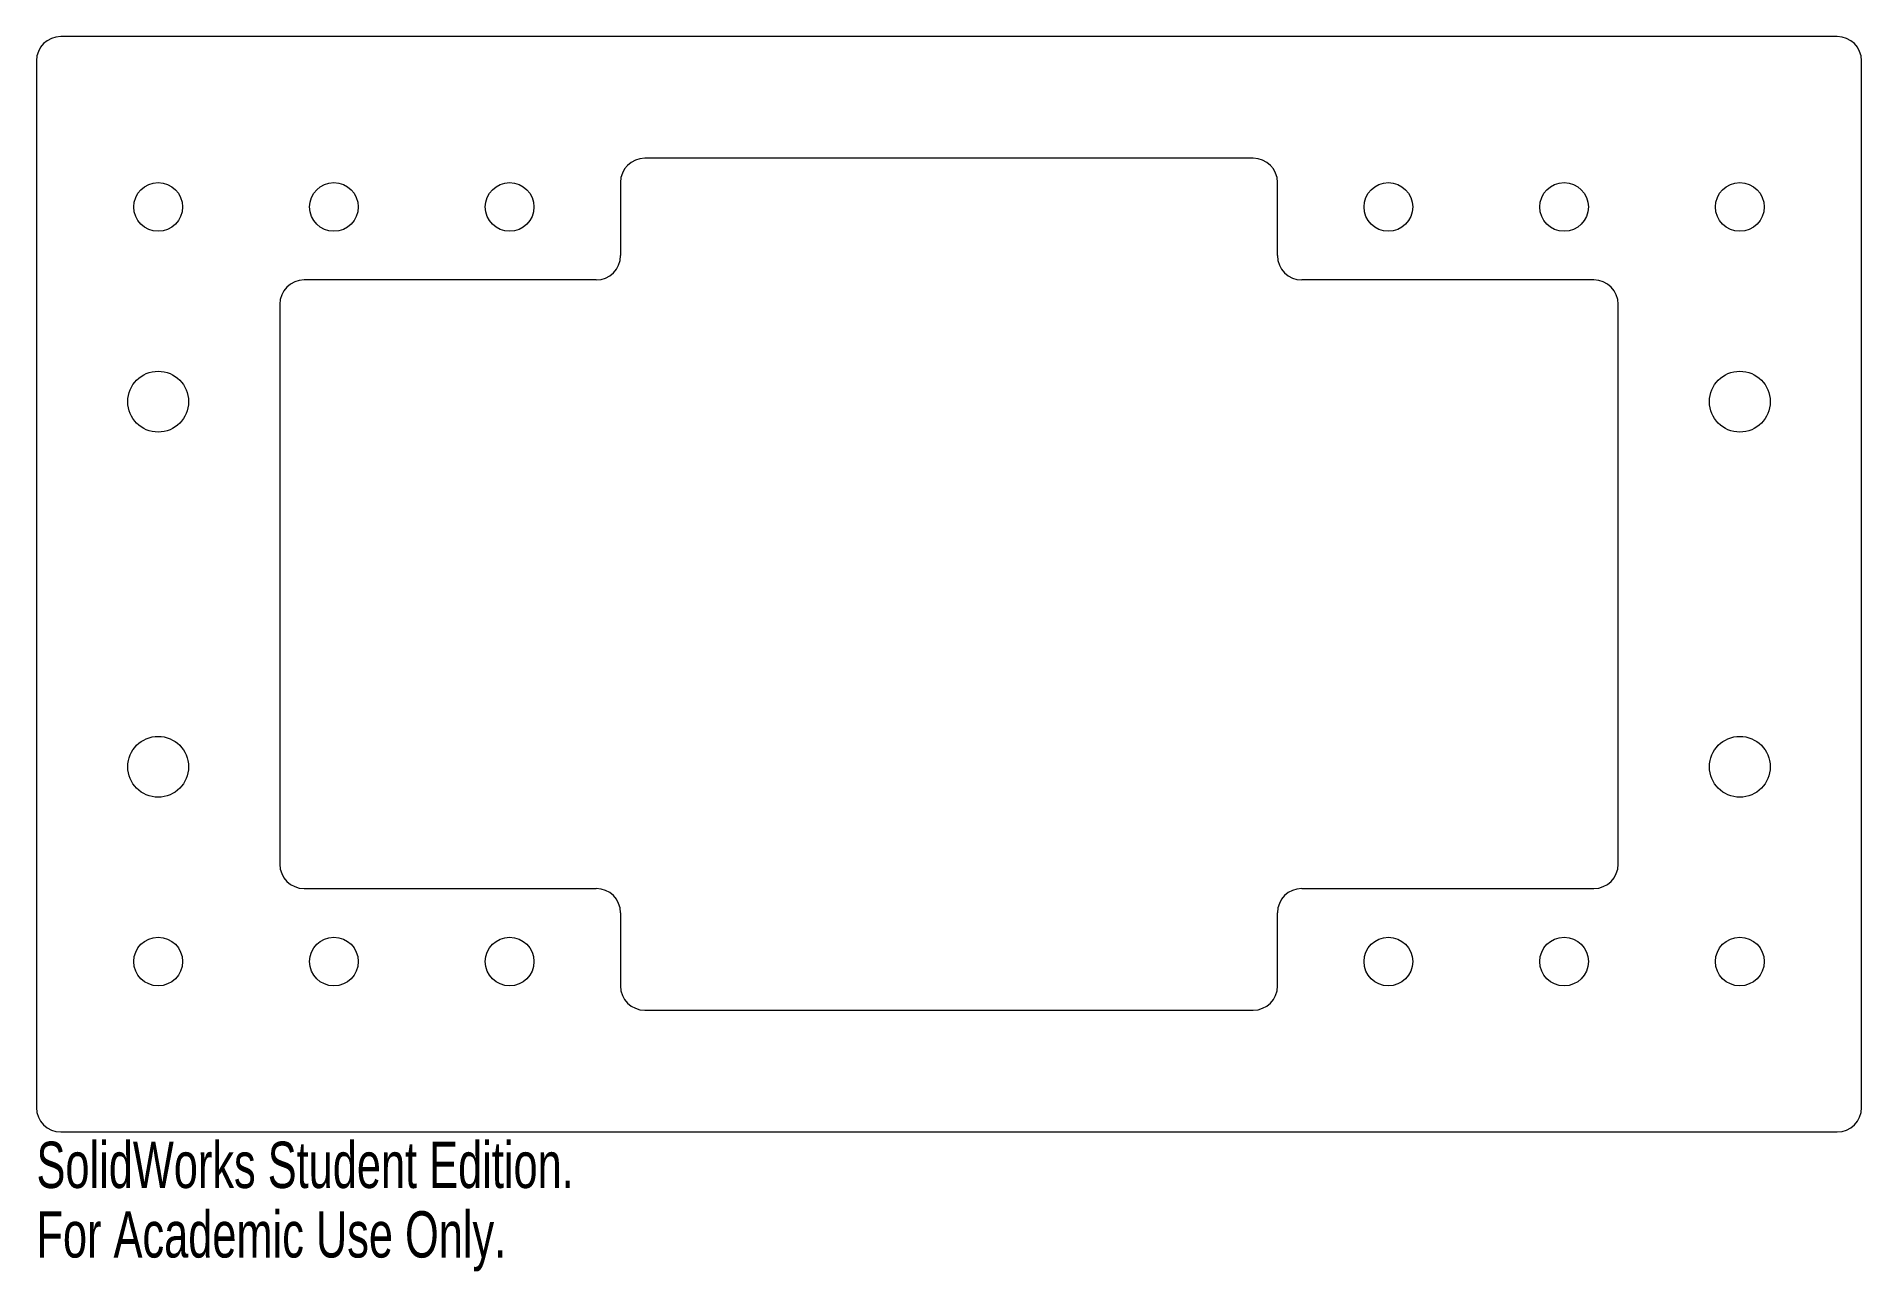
# Model space of a CAD drawing. Header units: inches. Extents: x -3.75 to 3.75, y -2.82 to 2.25.
import ezdxf

# ---------------------------------------------------------------- set-up
doc = ezdxf.new("R2010")
doc.units = ezdxf.units.IN
doc.header["$MEASUREMENT"] = 0
doc.styles.add('SLDTEXTSTYLE0', font='TXT', dxfattribs={"width": 0.7})

msp = doc.modelspace()

# ---------------------------------------------------------------- linework, layer by layer
at = {"color": 7, "linetype": 'Continuous', "lineweight": 15}
for p, q in [((3.65, 2.25), (-3.65, 2.25)), ((-3.75, 2.15), (-3.75, -2.15)), ((3.75, -2.15), (3.75, 2.15)), ((1.25, 1.75), (-1.25, 1.75)), ((-1.35, 1.65), (-1.35, 1.35)), ((1.35, 1.35), (1.35, 1.65)), ((-1.45, 1.25), (-2.65, 1.25)), ((2.65, 1.25), (1.45, 1.25)), ((-2.75, 1.15), (-2.75, -1.15)), ((2.75, -1.15), (2.75, 1.15)), ((-2.65, -1.25), (-1.45, -1.25)), ((1.45, -1.25), (2.65, -1.25)), ((-1.35, -1.35), (-1.35, -1.65)), ((1.35, -1.65), (1.35, -1.35)), ((-1.25, -1.75), (1.25, -1.75)), ((-3.65, -2.25), (3.65, -2.25))]:
    msp.add_line(p, q, dxfattribs=at)
for centre, radius in [((-2.5278, 1.55), 0.1), ((1.8056, 1.55), 0.1), ((-3.25, 1.55), 0.1), ((-1.8056, 1.55), 0.1), ((2.5278, 1.55), 0.1), ((3.25, 1.55), 0.1), ((-3.25, 0.75), 0.125), ((3.25, 0.75), 0.125), ((-3.25, -0.75), 0.125), ((3.25, -0.75), 0.125), ((-3.25, -1.55), 0.1), ((-2.5278, -1.55), 0.1), ((-1.8056, -1.55), 0.1), ((1.8056, -1.55), 0.1), ((2.5278, -1.55), 0.1), ((3.25, -1.55), 0.1)]:
    msp.add_circle(centre, radius, dxfattribs=at)
for centre, start, end in [((-3.65, 2.15), 90, 180), ((3.65, 2.15), 0, 90), ((-1.25, 1.65), 90, 180), ((1.25, 1.65), 0, 90), ((-1.45, 1.35), 270, 0), ((1.45, 1.35), 180, 270), ((-2.65, 1.15), 90, 180), ((2.65, 1.15), 0, 90), ((-2.65, -1.15), 180, 270), ((2.65, -1.15), 270, 0), ((-1.45, -1.35), 0, 90), ((1.45, -1.35), 90, 180), ((-1.25, -1.65), 180, 270), ((1.25, -1.65), 270, 0), ((-3.65, -2.15), 180, 270), ((3.65, -2.15), 270, 0)]:
    msp.add_arc(centre, 0.1, start, end, dxfattribs=at)

# ---------------------------------------------------------------- texts
at = {"color": 7, "linetype": 'Continuous', "char_height": 0.1903, "attachment_point": 1, "style": 'SLDTEXTSTYLE0'}
for s, insert in [('SolidWorks Student Edition.', (-3.75, -2.2901)), ('For Academic Use Only.', (-3.75, -2.5756))]:
    msp.add_mtext(s, dxfattribs=dict(at, insert=insert))

doc.saveas('drawing.dxf')
